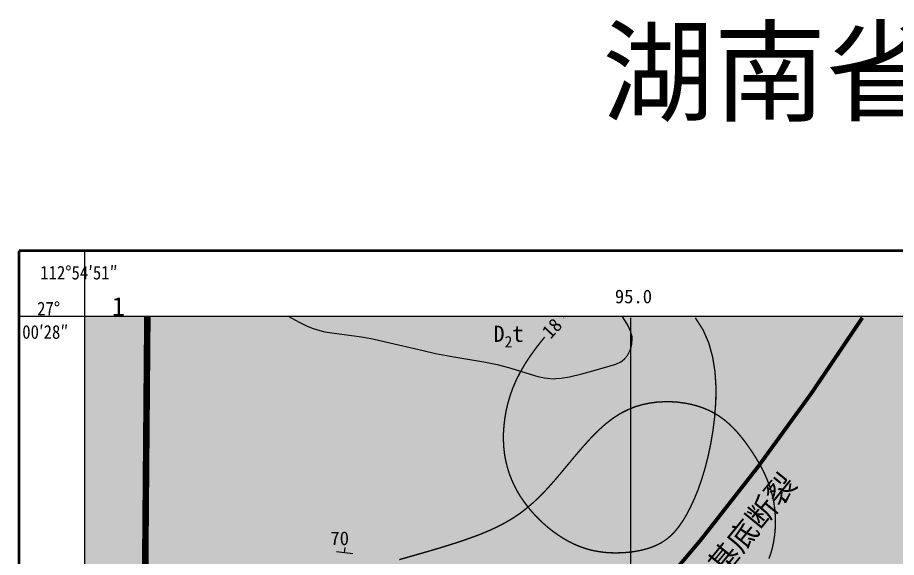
# Model space of a CAD drawing. Extents: x 13788 to 14373, y 59028 to 59855.
# Drawn here: x 13787.7 to 13948.6, y 59755.8 to 59854.7 of the extents above; entities that cross this region are included whole.
import ezdxf

# ---------------------------------------------------------------- set-up
doc = ezdxf.new("R2010")
doc.units = 0
doc.header["$LTSCALE"] = 0.5
doc.header["$MEASUREMENT"] = 0
doc.layers.get('0').update_dxf_attribs({"color": 6})
for name, color, linetype in [('DH5万DWT', 7, 'Continuous'), ('JJ', 7, 'Continuous'), ('TK', 7, 'Continuous'), ('图框', 7, 'Continuous'), ('地层产状', 7, 'Continuous'), ('地层代号', 7, 'Continuous'), ('地质WT', 7, 'Continuous'), ('地质界线', 7, 'Continuous'), ('填色', 6, 'Continuous'), ('异常WL', 7, 'Continuous'), ('异常WT', 7, 'Continuous'), ('构造', 7, 'Continuous')]:
    doc.layers.add(name, color=color, linetype=linetype)
doc.styles.add('HZTXT', font='', dxfattribs={"height": 1})
doc.styles.get("Standard").update_dxf_attribs({"font": ''})
doc.styles.get('HZTXT').set_extended_font_data('SimSun')
doc.styles.get('Standard').set_extended_font_data('SimSun')
doc.linetypes.add('914a', pattern='A,6,-2,[149,AAA.SHX,S=0.15,R=0,X=0,Y=0],-2', length=10)
doc.linetypes.add('实测不整合界线', pattern='A,0.408529,[54,DZZT,S=0.03,R=0,X=0,Y=1],1,[54,DZZT,S=0.03,R=0,X=0,Y=1],0.591471', length=2)

# ---------------------------------------------------------------- blocks, each defined once
blk = doc.blocks.new('SUB_BLK_520')
at = {"color": 0}
for points in [[(0, -0.002), (0, 0.098)], [(-0.125, -0.002), (0.125, -0.002)]]:
    blk.add_lwpolyline(points, dxfattribs=at)

msp = doc.modelspace()

# ---------------------------------------------------------------- hatches: boundary and pattern name
at = {"layer": '填色', "true_color": 0xf5e173}
h = msp.add_hatch(color=41, dxfattribs=at)
h.paths.add_polyline_path([(14240, 59800), (13800, 59800), (13800, 59040), (14240, 59040)])
h.paths.add_polyline_path([(14090.68, 59568.55), (14090.64, 59568.66), (14090.59, 59568.77), (14090.55, 59568.88), (14090.5, 59568.99), (14090.45, 59569.09), (14090.41, 59569.2), (14090.36, 59569.31), (14090.32, 59569.41), (14090.27, 59569.52), (14090.23, 59569.62), (14090.19, 59569.73), (14090.14, 59569.83), (14090.1, 59569.93), (14090.06, 59570.03), (14090.02, 59570.13), (14089.97, 59570.22), (14089.93, 59570.32), (14089.89, 59570.41), (14089.85, 59570.51), (14089.81, 59570.6), (14089.77, 59570.69), (14089.74, 59570.78), (14089.7, 59570.87), (14089.66, 59570.95), (14089.63, 59571.04), (14089.59, 59571.12), (14089.55, 59571.2), (14089.52, 59571.28), (14089.49, 59571.35), (14089.49, 59571.35), (14089.72, 59570.82), (14090.26, 59569.55), (14090.73, 59568.45), (14090.73, 59568.45), (14090.73, 59568.45)], flags=16)
at = {"layer": '填色', "true_color": 0xffcfbf}
msp.add_hatch(color=254, dxfattribs=at).paths.add_polyline_path([(13900, 59797.02), (13899.97, 59797.12), (13899.74, 59797.69), (13899.41, 59798.34), (13898.97, 59799.11), (13898.39, 59800), (13837.3, 59800), (13839.3, 59798.87), (13840.77, 59798.15), (13841.84, 59797.71), (13843.07, 59797.35), (13844.01, 59797.14), (13845.26, 59796.93), (13850.68, 59796.2), (13852.75, 59795.85), (13855.11, 59795.32), (13861.96, 59793.68), (13864.22, 59793.18), (13867.58, 59792.54), (13873.06, 59791.62), (13875.49, 59791.13), (13876.7, 59790.84), (13877.99, 59790.47), (13881.58, 59789.35), (13882.96, 59788.96), (13884.19, 59788.69), (13884.74, 59788.61), (13885.76, 59788.54), (13886.25, 59788.55), (13887.22, 59788.64), (13888.78, 59788.91), (13891, 59789.42), (13893.01, 59789.95), (13896.22, 59790.88), (13897.26, 59791.22), (13898.14, 59791.63), (13898.39, 59791.8), (13898.83, 59792.16), (13899.36, 59792.8), (13899.63, 59793.27), (13899.86, 59793.76), (13900, 59794.17)])

# ---------------------------------------------------------------- linework, layer by layer
at = {"layer": 'JJ', "color": 5, "linetype": '914a', "ltscale": 5, "const_width": 1.2, "elevation": 0.18, "flags": 128}
msp.add_lwpolyline([(14237.91, 59800), (14232.75, 59043.66), (13805.05, 59047.01), (13811.5, 59800)], dxfattribs=at)
at = {"layer": '图框', "const_width": 0.5}
for points, elevation in [([(13788, 59812), (13788, 59028)], 2), ([(13788, 59812), (14252, 59812)], 10)]:
    msp.add_lwpolyline(points, dxfattribs=dict(at, elevation=elevation))
at = {"layer": '图框'}
for points, elevation in [([(13800, 59812), (13800, 59040)], 1), ([(13788, 59800), (14252, 59800)], 10), ([(13900, 59040), (13900, 59799.7)], 15)]:
    msp.add_lwpolyline(points, dxfattribs=dict(at, elevation=elevation))
at = {"layer": '地质界线', "linetype": '实测不整合界线', "ltscale": 2, "elevation": 10, "flags": 128}
msp.add_lwpolyline([(13837.3, 59800), (13839.3, 59798.87), (13840.77, 59798.15), (13841.84, 59797.71), (13843.07, 59797.35), (13844.01, 59797.14), (13845.26, 59796.93), (13850.68, 59796.2), (13852.75, 59795.85), (13855.11, 59795.32), (13861.96, 59793.68), (13864.22, 59793.18), (13867.58, 59792.54), (13873.06, 59791.62), (13875.49, 59791.13), (13876.7, 59790.84), (13877.99, 59790.47), (13881.58, 59789.35), (13882.96, 59788.96), (13884.19, 59788.69), (13884.74, 59788.61), (13885.76, 59788.54), (13886.25, 59788.55), (13887.22, 59788.64), (13888.78, 59788.91), (13891, 59789.42), (13893.01, 59789.95), (13896.22, 59790.88), (13897.26, 59791.22), (13898.14, 59791.63), (13898.39, 59791.8), (13898.83, 59792.16), (13899.36, 59792.8), (13899.63, 59793.27), (13899.86, 59793.76), (13900.04, 59794.3), (13900.16, 59794.87), (13900.23, 59795.85), (13900.2, 59796.22), (13900.12, 59796.64), (13899.97, 59797.12), (13899.74, 59797.69), (13899.41, 59798.34), (13898.97, 59799.11), (13898.39, 59800)], dxfattribs=at)
at = {"layer": '异常WL', "color": 90, "const_width": 0.25}
for points in [[(13911.78, 59799.7), (13913.19, 59797.5), (13914.24, 59795.09), (13914.95, 59792.51), (13915.38, 59789.83), (13915.56, 59787.09), (13915.53, 59784.34), (13915.33, 59781.63), (13915.01, 59779.03), (13914.59, 59776.56), (13914.1, 59774.24), (13913.54, 59772.07), (13912.93, 59770.06), (13912.28, 59768.21), (13911.59, 59766.52), (13910.88, 59764.99), (13910.17, 59763.63), (13909.45, 59762.43), (13908.73, 59761.4), (13907.99, 59760.5), (13907.23, 59759.73), (13906.44, 59759.08), (13905.61, 59758.53), (13904.73, 59758.07), (13903.8, 59757.69), (13902.8, 59757.36), (13901.76, 59757.1), (13900.67, 59756.9), (13899.56, 59756.75), (13898.44, 59756.67), (13897.32, 59756.64), (13896.21, 59756.66), (13895.13, 59756.74), (13894.09, 59756.88), (13893.09, 59757.07), (13892.11, 59757.31), (13891.17, 59757.61), (13890.25, 59757.96), (13889.34, 59758.37), (13888.45, 59758.82), (13887.57, 59759.34), (13886.7, 59759.9), (13885.83, 59760.51), (13884.98, 59761.17), (13884.15, 59761.88), (13883.34, 59762.64), (13882.55, 59763.43), (13881.8, 59764.27), (13881.08, 59765.14), (13880.4, 59766.05), (13879.76, 59766.99), (13879.17, 59767.97), (13878.64, 59769), (13878.16, 59770.06), (13877.73, 59771.16), (13877.38, 59772.3), (13877.09, 59773.48), (13876.87, 59774.7), (13876.73, 59775.96), (13876.66, 59777.25), (13876.67, 59778.57), (13876.76, 59779.91), (13876.92, 59781.27), (13877.15, 59782.64), (13877.47, 59784.01), (13877.87, 59785.39), (13878.36, 59786.78), (13878.97, 59788.2), (13879.7, 59789.65), (13880.57, 59791.17), (13881.61, 59792.75), (13882.81, 59794.4), (13884.21, 59796.16)], [(13887.68, 59799.66), (13887.72, 59799.7)]]:
    msp.add_lwpolyline(points, dxfattribs=at)
at = {"layer": '异常WL', "color": 202, "true_color": 0x8f00bf, "const_width": 0.25}
msp.add_lwpolyline([(13925.24, 59755.59), (13925.59, 59756.52), (13925.87, 59757.52), (13926.1, 59758.58), (13926.27, 59759.71), (13926.39, 59760.88), (13926.44, 59762.1), (13926.42, 59763.34), (13926.33, 59764.6), (13926.16, 59765.85), (13925.91, 59767.1), (13925.56, 59768.33), (13925.14, 59769.53), (13924.65, 59770.71), (13924.11, 59771.86), (13923.51, 59772.97), (13922.87, 59774.05), (13922.21, 59775.08), (13921.53, 59776.08), (13920.84, 59777.04), (13920.13, 59777.94), (13919.4, 59778.8), (13918.65, 59779.6), (13917.86, 59780.35), (13917.03, 59781.05), (13916.15, 59781.68), (13915.22, 59782.25), (13914.23, 59782.75), (13913.19, 59783.19), (13912.09, 59783.56), (13910.95, 59783.86), (13909.77, 59784.08), (13908.56, 59784.24), (13907.31, 59784.32), (13906.05, 59784.32), (13904.76, 59784.25), (13903.46, 59784.08), (13902.15, 59783.81), (13900.82, 59783.42), (13899.48, 59782.88), (13898.13, 59782.2), (13896.78, 59781.34), (13895.42, 59780.31), (13894.06, 59779.08), (13892.69, 59777.7), (13891.33, 59776.2), (13889.98, 59774.63), (13888.65, 59773.03), (13887.33, 59771.45), (13886.03, 59769.91), (13884.76, 59768.48), (13883.51, 59767.17), (13882.28, 59765.99), (13881.04, 59764.92), (13879.78, 59763.94), (13878.48, 59763.05), (13877.11, 59762.24), (13875.67, 59761.48), (13874.13, 59760.76), (13872.48, 59760.07), (13870.74, 59759.42), (13868.92, 59758.78), (13867.05, 59758.18), (13865.15, 59757.59), (13863.23, 59757.02), (13861.32, 59756.47), (13859.44, 59755.93), (13857.6, 59755.41)], dxfattribs=at)
at = {"layer": '构造', "const_width": 0.7, "elevation": 85}
msp.add_lwpolyline([(13942.35, 59799.7), (13932.98, 59785.81), (13923.14, 59772.26), (13912.82, 59759.07), (13902.03, 59746.26), (13890.79, 59733.85), (13879.09, 59721.86), (13866.8, 59710.54), (13853.91, 59699.9), (13840.63, 59689.71), (13813.67, 59669.79), (13800.12, 59659.4)], dxfattribs=at)

# ---------------------------------------------------------------- block references
at = {"layer": '地层产状', "xscale": -11.9999999999859, "yscale": 10.00000000000452, "zscale": 2, "rotation": 353.5683941070383}
msp.add_blockref('SUB_BLK_520', (13847.6, 59756.68), dxfattribs=at)

# ---------------------------------------------------------------- texts
at = {"layer": 'DH5万DWT', "insert": (13805, 59800, 10), "char_height": 3.5, "width": 3.5, "attachment_point": 7}
msp.add_mtext('\\A1;1', dxfattribs=at)
at = {"layer": 'TK', "style": 'HZTXT'}
msp.add_text('湖南省衡南县毛湾矿区区域地质图', height=15, dxfattribs=at).set_placement((13894.75, 59837.24))
at = {"layer": '图框', "style": 'HZTXT', "width": 0.9}
for s, p in [('112%%D54′51″', (13791.89, 59806.71)), ('27%%D', (13791.33, 59800.13)), ('00′28″', (13788.6, 59795.85, 2))]:
    msp.add_text(s, height=2.5, dxfattribs=at).set_placement(p)
at = {"layer": '图框', "style": 'HZTXT'}
msp.add_text('95.0', height=2.5, dxfattribs=at).set_placement((13897.06, 59802.35))
at = {"layer": '地层产状', "style": 'HZTXT'}
msp.add_text('70', height=2.5, dxfattribs=at).set_placement((13845, 59758.07))
at = {"layer": '地层代号', "color": 0, "insert": (13874.84, 59798.28), "char_height": 3, "width": 30.716, "attachment_point": 1}
msp.add_mtext('\\A1;{\\fSimSun|b0|i0|c134|p2;D\\H0.7x;\\S^ 2;\\H1.429x;t}', dxfattribs=at)
at = {"layer": '地质WT', "insert": (13890.4, 59718.95), "char_height": 4, "width": 144, "attachment_point": 7, "rotation": 50.8774}
msp.add_mtext('\\A1;潘家冲——水口山基底断裂', dxfattribs=at)
at = {"layer": '异常WT', "color": 90, "insert": (13885.3, 59795.65), "char_height": 2.5, "width": 6, "attachment_point": 7, "rotation": 46.6366}
msp.add_mtext('\\A1;18', dxfattribs=at)

doc.saveas('drawing.dxf')
